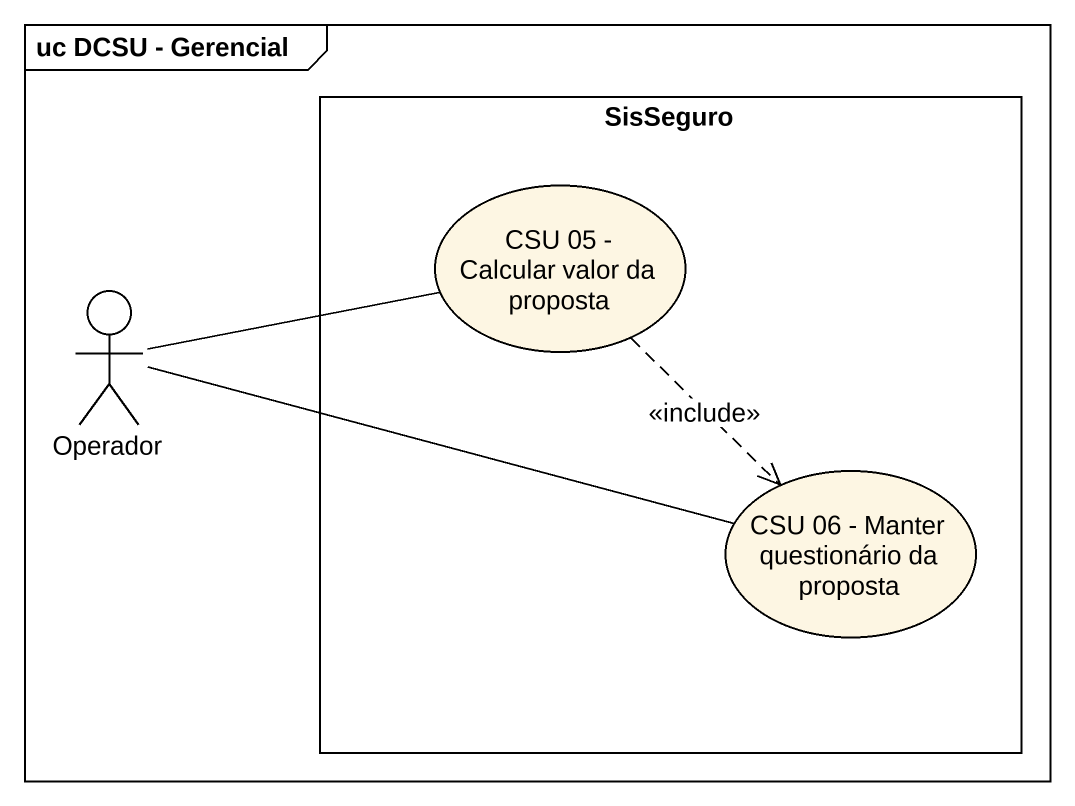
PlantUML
@startuml
mainframe uc DCSU - Gerencial
rectangle SisSeguro {
  usecase "CSU 05 - Calcular valor da proposta" as CSU_05_Calcular_valor_da
  usecase "CSU 06 - Manter questionário da proposta" as CSU_06_Manter_questionário
}
actor Operador
CSU_05_Calcular_valor_da ..> CSU_06_Manter_questionário : <<include>>
Operador -right- CSU_05_Calcular_valor_da
Operador -right- CSU_06_Manter_questionário
@enduml
